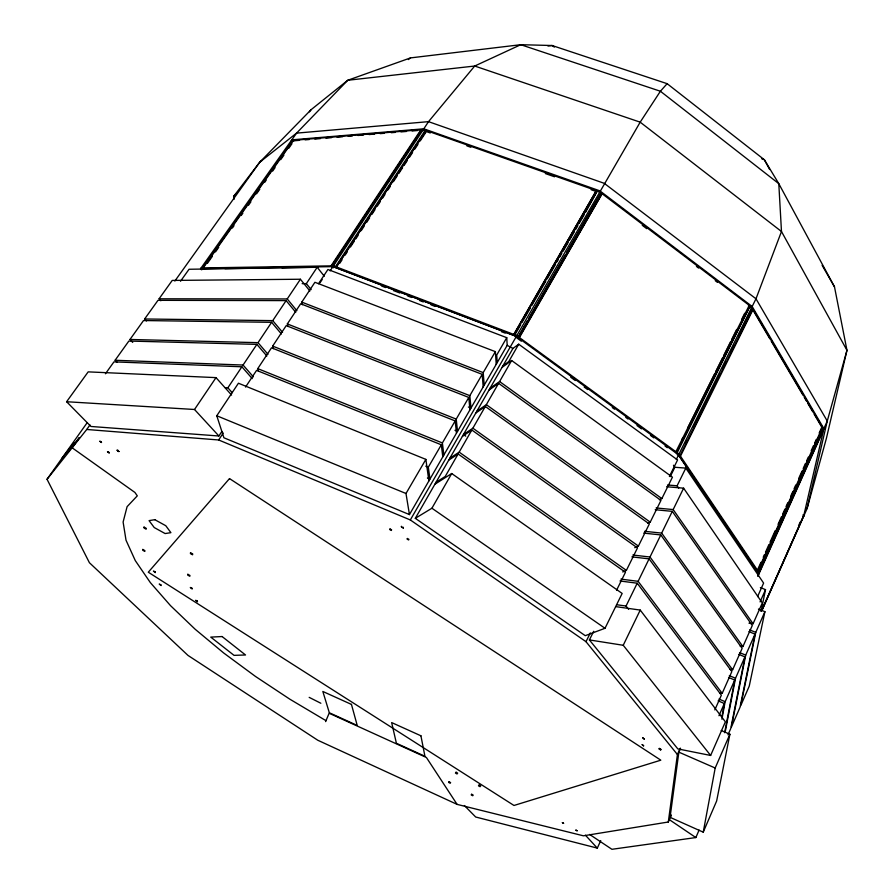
<?xml version="1.0" encoding="UTF-8"?>
<svg xmlns="http://www.w3.org/2000/svg" width="894" height="894" viewBox="0 0 894 894"><rect width="100%" height="100%" fill="white"/><g stroke="black" fill="none" stroke-linecap="round" stroke-linejoin="round"><path stroke-width="1.34" d="M599.461 191.618L599.438 192.623L599.896 190.858L423.801 128.814L291.802 139.855L292.606 140.906M87.131 422.761L47.036 479.273L89.411 562.717L187.997 655.425L317.783 740.243L457.091 804.376L583.413 835.812L668.299 822.011L677.417 754.536L680.256 748.2M721.201 730.51L729.895 734.242L716.642 801.002L703.232 832.158L670.064 817.328L678.859 752.156L680.524 748.446M721.871 716.988L724.352 703.511L718.15 700.862M721.916 719.234L725.157 701.689L734.723 680.032L728.554 677.44M703.232 832.158L715.189 768.013L729.895 734.242M724.632 732.711L734.723 680.032M725.123 732.354L735.516 678.244L744.937 656.911L738.802 654.352M758.224 576.228L758.749 573.501L678.602 454.89L515.86 336.021L516.576 335.485L518.52 336.904L601.282 192.992L600.533 193.618M758.928 573.669L758.257 571.367L756.939 571.221L760.939 562.337M744.937 656.911L730.733 728.588L728.007 734.846M754.994 634.125L745.708 655.146L731.448 726.934L740.053 707.21L754.994 634.125L748.904 631.611M764.906 611.686L755.765 632.393L740.768 705.578L749.25 686.111L764.906 611.686L758.447 609.038M761.073 611.272L765.521 589.638L760.381 587.559M803.572 516.497L823.866 428.584L752.167 306.497L599.896 190.858L599.148 191.484L751.776 307.268L752.67 308.788L680.021 455.504L678.669 455.415L677.853 454.208L679.027 454.029L680.021 455.504M761.856 610.703L807.058 508.619L827.263 421.029L846.964 350.303L834.482 286.806L778.797 183.661L764.37 159.758L667.136 83.678L552.112 45.516L520.755 44.7L410.514 57.898L347.777 80.259L311.101 109.694L259.729 162.216L233.591 196.445L234.295 199.116M807.058 508.619L826.402 438.339L846.964 350.303L781.479 231.501L640.182 122.165L474.703 66.033L347.777 80.259L296.562 133.128L259.729 162.216L174.866 281.029M325.595 721.626L329.126 713.233L426.416 757.509L457.091 804.376M589.604 834.437L611.932 849.3L695.856 837.555L699.086 830.068M593.683 631.287L589.403 639.936L677.82 748.893L710.629 755.452L725.38 721.816L640.227 610.077L615.966 606.657M718.966 715.725L724.352 703.511M714.831 709.903L721.369 695.186L637.21 583.212L619.989 580.988M719.614 692.917L722.184 693.353L731.828 671.595L649.089 558.873L631.913 556.861M729.873 669.349L732.633 669.796L742.143 648.374L660.789 534.925L643.658 533.115M740.176 646.183L742.925 646.597L752.29 625.487L672.288 511.368L655.213 509.736M748.96 623.163L753.072 623.744L762.303 602.947L683.619 488.169L666.589 486.738M798.51 525.873L800.208 522.051M670.064 817.328L671.159 814.87M761.275 611.351L803.885 515.134M761.755 610.49L803.784 515.559M668.299 822.011L671.115 815.663M757.576 596.611L763.61 583.089L685.799 468.098L674.858 467.271L673.461 465.238M760.079 601.897L765.521 589.638M763.219 557.264L764.359 554.738M765.499 552.201L768.929 544.591M770.069 542.055L775.21 530.645M778.059 524.297L781.49 516.698M782.63 514.162L784.91 509.088M786.049 506.552L787.77 502.741M790.62 496.405L792.911 491.331M794.051 488.794L795.761 484.995M798.61 478.659L802.041 471.049M803.181 468.512L805.46 463.438M806.611 460.902L808.321 457.102M811.171 450.755L813.462 445.693M814.602 443.156L816.311 439.345M819.172 433.009L821.452 427.935L822.737 428.002L823.519 429.343M757.855 570.774L680.479 456.186L679.127 456.085L756.536 570.618L757.855 570.774L822.379 427.388L753.083 309.48L751.753 309.469L738.824 335.563M822.134 428.818L822.48 428.07L823.866 428.584L822.581 428.517L814.132 414.157M758.257 571.367L822.737 428.002M757.62 576.027L827.263 421.029L755.989 298.786L604.243 183.315L428.517 121.651L296.562 133.128L200.569 268.703L201.463 269.742L203.43 268.982L202.536 267.932L201.105 267.954L201.988 269.005M758.838 574.138L823.273 430.45M516.218 336.278L516.576 335.485L514.374 334.647L597.348 190.869L585.481 212.414M464.388 805.528L475.686 817.015L597.304 848.104L600.734 840.662M710.629 755.452L623.23 645.278L640.227 610.077M628.605 609.339L626.057 606.031L637.21 583.212M722.184 693.353L638.126 581.323L649.089 558.873M732.633 669.796L649.994 557.018L660.789 534.925M742.925 646.597L661.672 533.103L672.288 511.368M753.072 623.744L673.171 509.569L683.619 488.169M669.394 476.48L677.574 459.963L518.71 344.201L512.933 348.448L415.308 518.319L585.268 635.679L605.014 628.281L622.157 593.437L451.716 473.529L434.897 484.224M678.691 488.079L677.104 485.788L685.799 468.098M670.209 476.658L674.858 467.271M680.479 456.186L753.083 309.48M616.536 590.319L625.454 572.283L458.108 453.984L448.766 460.097M622.716 571.959L626.381 570.394L637.478 547.933L471.82 430.025L462.399 436.361M634.718 547.709L638.394 546.078L649.323 523.973L485.308 406.468L475.82 413.017M647.759 523.281L650.217 522.141L660.968 500.394L498.584 383.302L489.018 390.052M659.381 499.78L661.862 498.595L672.433 477.195L511.636 360.505L502.003 367.456M675.484 452.487L749.239 305.335L748.401 305.86M677.171 452.677L750.044 305.949L676.345 453.102L677.171 452.677L679.027 454.029M677.239 454.789L677.663 453.928M750.446 307.257L752.167 306.497L751.318 307.011M677.417 754.536L585.995 641.68L590.331 632.918M676.311 459.482L755.989 298.786L781.479 231.501L778.797 183.661L660.398 91.244L520.755 44.7L474.703 66.033L428.517 121.651L330.132 270.893M685.273 443.67L686.514 441.178M693.275 427.511L711.747 390.242M712.976 387.75L719.748 374.083M722.821 367.87L725.906 361.657M730.823 351.722L733.907 345.509M681.664 440.06L682.904 437.568M687.844 427.634L714.418 374.195M715.647 371.714L722.453 358.047M723.682 355.566L730.476 341.888M731.717 339.407L736.656 329.461M741.607 319.527L744.691 313.313M415.308 518.319L431.914 508.228L451.716 473.529M518.71 344.201L508.753 361.578L502.998 365.735M458.108 453.984L445.234 476.457L435.97 482.358M449.816 458.253L459.17 452.129L471.82 430.025M465.718 436.171L463.438 434.551L472.87 428.204L485.308 406.468M476.837 411.24L486.336 404.68L498.584 383.302M490.024 388.298L499.59 381.537L511.636 360.505M47.036 479.273L86.74 429.478L218.661 439.971L410.312 519.95L640.182 122.165L660.398 91.244L667.136 83.678M516.14 337.284L516.576 335.485M527.538 320.51L517.805 337.429L518.52 336.904M528.924 318.096L565.075 255.248M566.461 252.834L599.84 194.825M519.414 337.552L602.109 193.629L518.688 338.088L519.414 337.552L676.322 452.051M513.413 335.216L596.376 190.523L513.413 335.216L336.68 267.954L336.502 266.982L426.248 130.558M428.885 480.938L425.868 459.382L238.43 383.224L216.773 415.766L223.913 437.781L409.452 514.586L507.189 345.33L506.753 337.686L327.93 269.485L318.532 283.711M516.631 336.435L514.43 335.596L520.699 324.734M522.085 322.309L530.455 307.827M531.841 305.402L545.776 281.252M547.173 278.839L555.532 264.345M556.917 261.931L558.314 259.517M559.711 257.103L561.801 253.471M563.198 251.058L568.07 242.609M569.467 240.195L574.339 231.736M575.736 229.322L577.826 225.701M579.211 223.288L584.095 214.828M427.399 478.022L429.969 479.072L428.315 467.193L441.312 444.799L256.589 370.373L245.537 387.068M443.86 455.001L442.385 442.943L455.169 420.929L271.519 347.811L257.751 368.619L258.433 371.122M454.957 430.293L457.538 431.321L456.219 419.107L468.791 397.45L286.214 325.628L272.659 346.101L273.318 348.626M468.378 407.016L470.982 408.044L469.831 395.662L482.19 374.362L300.675 303.781L287.332 323.93L287.957 326.489M484.213 385.135L483.207 372.608L495.377 351.655L314.911 282.292L301.781 302.116L302.362 304.698M506.753 337.686L496.718 355.019L497.22 362.595M409.452 514.586L405.988 493.488L425.868 459.382M333.462 264.658L336.535 260.009M338.837 256.511L341.899 251.862M344.201 248.364L347.274 243.716M349.576 240.229L352.649 235.569M354.952 232.082L357.254 228.596M360.316 223.936L362.618 220.449M365.691 215.789L367.993 212.303M371.066 207.654L374.899 201.832M376.43 199.507L380.274 193.685M382.576 190.198L384.878 186.712M387.94 182.052L390.242 178.565M393.315 173.905L395.617 170.419M398.69 165.77L400.993 162.272M404.054 157.623L407.899 151.801M409.43 149.477L410.961 147.152M414.805 141.33L416.336 139.006M420.169 133.195L421.711 130.859L420.918 129.731L293.433 140.347L203.206 267.921L204.089 268.971M218.661 439.971L223.254 432.998M424.114 130.669L424.583 129.943L423.801 128.814L423.912 129.842M335.731 267.597L335.541 266.613L425.32 130.233L425.432 131.262L335.731 267.597L333.473 265.831L331.808 265.853L421.677 129.664L423.32 129.529L599.874 191.875M339.754 263.294L342.044 259.796M345.118 255.136L347.42 251.639M350.482 246.979L354.315 241.145M355.846 238.821L358.148 235.323M361.21 230.663L364.271 226.003M366.574 222.505L369.635 217.834M371.938 214.348L374.999 209.677M377.302 206.179L380.375 201.519M382.666 198.021L384.968 194.523M388.03 189.863L390.332 186.365M393.394 181.705L397.227 175.883M398.769 173.548L402.591 167.714M404.133 165.39L407.195 160.73M409.497 157.232L412.559 152.572M414.861 149.075L417.923 144.403M420.225 140.917L426.349 131.586L430.282 132.971M231.58 395.059L216.013 377.626L88.171 371.87L66.614 401.73L90.953 426.472L218.885 435.993L221.868 431.467M320.007 282.795L322.164 279.531M203.206 267.921L331.048 265.864L420.918 129.731M302.161 283.655L306.34 283.621L317.202 267.284L324.321 276.257M225.076 387.661L227.858 387.795L241.894 366.786L252.231 378.609M256.88 344.369L128.848 341.05L115.102 360.26L243.056 365.043L256.88 344.369L266.848 356.024M271.62 322.309L143.521 320.544L129.988 339.463L258.02 342.659L271.62 322.309L281.42 333.998M286.125 300.607L157.981 300.339L144.638 318.979L272.737 320.633L286.125 300.607L295.769 312.33M300.406 279.241L172.229 280.425L159.087 298.797L287.231 298.942L300.406 279.241L309.883 290.997M66.614 401.73L194.512 409.486L216.013 377.626M86.74 429.478L89.948 424.952M202.536 267.932L292.763 140.403L293.567 141.464M207.453 263.283L212.28 256.455M215.499 251.896L218.717 247.347M232.395 227.992L234.005 225.713M241.257 215.465L242.866 213.185M248.498 205.218L250.912 201.798M256.544 193.83L259.763 189.282M264.59 182.443L266.2 180.175M272.636 171.067L275.05 167.647M280.694 159.68L283.912 155.12M288.74 148.292L291.958 143.733M180.51 281.241L189.047 269.262L317.202 267.284M105.425 373.781L113.951 361.869L241.894 366.786M309.413 111.839L311.101 109.694M61.988 458.197L74.291 442.698L66.011 454.375L79.331 437.647L72.135 447.793L134.916 492.449L137.296 495.846L127.093 506.674L123.115 522.04L126.02 540.222L135.285 560.594L150.326 582.586L170.519 605.651L195.205 629.287L223.746 653.033L255.528 676.479L289.913 699.231L325.997 720.676M233.591 196.445L237.391 192.478M408.368 59.574L410.514 57.898M259.729 162.216L261.942 160.551M547.955 46.007L552.112 45.516L554.347 47.103M291.321 140.526L292.763 140.403M293.992 140.794L299.546 140.324M305.111 139.866L309.268 139.52M314.833 139.062L320.387 138.604M325.941 138.134L331.506 137.676M337.06 137.218L342.614 136.748M348.168 136.29L352.337 135.944M357.902 135.486L363.456 135.016M369.01 134.558L374.575 134.1M380.129 133.642L384.297 133.295M391.237 132.714L395.405 132.368M400.97 131.91L406.524 131.44M412.078 130.982L417.643 130.524M200.569 268.703L332.948 266.624L516.095 336.323M224.93 268.647L261.059 268.088M281.901 267.764L318.029 267.205M751.34 308.776L752.67 308.788M667.516 484.984L677.104 485.788M656.095 507.96L673.171 509.569M320.845 703.254L309.179 697.365M644.552 531.304L661.672 533.103M632.829 555.018L649.994 557.018M620.905 579.122L638.126 581.323M616.759 604.735L626.057 606.031M589.403 639.936L623.23 645.278M759.129 572.663L756.939 571.221M466.892 145.878L470.814 147.264M545.351 173.559L554.515 176.777M591.124 189.696L595.046 191.081M761.766 158.797L764.37 159.758L769.645 169.514M821.776 430.439L823.15 430.953M335.541 266.613L333.473 265.831L334.345 266.948L333.518 267.753L332.948 266.624M336.502 266.982L513.368 334.267M381.671 286.08L385.582 287.566M393.382 290.539L399.897 293.02M407.709 295.992L411.609 297.478M419.42 300.451L423.32 301.937M431.132 304.91L435.043 306.396M501.422 331.674L505.322 333.16M507.189 345.33L512.933 348.448M301.781 302.116L483.207 372.608M287.332 323.93L469.831 395.662M272.659 346.101L456.219 419.107M257.751 368.619L442.385 442.943M425.734 466.143L428.315 467.193M216.773 415.766L405.988 493.488M749.664 629.879L755.765 632.393M739.584 652.586L745.708 655.146M729.348 675.652L735.516 678.244M718.955 699.052L725.157 701.689M678.859 752.156L715.189 768.013M669.438 819.709L695.856 837.555M431.914 508.228L605.014 628.281M410.312 519.95L585.995 641.68M459.17 452.129L626.381 570.394M472.87 428.204L638.394 546.078M486.336 404.68L650.217 522.141M499.59 381.537L661.862 498.595M516.855 337.943L521.347 341.217M570.752 377.257L575.244 380.531M584.229 387.08L587.593 389.538M612.301 407.563L614.547 409.195M625.778 417.386L628.013 419.029M636.997 425.578L641.49 428.852M650.474 435.412L653.838 437.87M665.069 446.05L667.315 447.693M802.857 515.022L803.885 515.782M642.272 225.299L646.686 228.652M696.437 266.412L698.65 268.099M715.234 280.682L717.446 282.359M115.102 360.26L116.958 362.226M585.425 835.197L597.304 848.104M129.988 339.463L132.714 342.424M194.512 409.486L218.885 435.993M144.638 318.979L146.426 320.957M227.858 387.795L232.228 392.712M159.087 298.797L160.842 300.786M243.056 365.043L253.382 376.866M258.02 342.659L267.976 354.315M272.737 320.633L282.538 332.322M287.231 298.942L296.864 310.676M306.34 283.621L311.146 289.6M331.808 265.853L332.691 266.971M331.048 265.864L331.931 266.982M750.837 306.486L769.823 338.792M771.231 341.184L802.879 395.014M804.287 397.405L806.399 401.004M807.807 403.395L812.735 411.765M822.134 265.35L834.482 286.806M441.312 444.799L442.798 456.834M455.169 420.929L456.488 433.132M423.32 129.529L423.443 130.558M468.791 397.45L469.953 409.821M482.19 374.362L483.196 386.878M495.377 351.655L496.226 364.316M514.374 334.647L514.43 335.596M142.794 549.441L142.749 550.279L144.828 551.43L144.884 550.592L142.794 549.441M144.046 527.114L144.001 528.008L146.158 529.203L146.203 528.309L144.046 527.114M642.194 744.59L643.624 745.842L642.194 744.59M642.786 737.818L644.228 739.081L642.786 737.818M659.236 749.038L660.711 749.887L659.236 749.038M659.303 748.434L660.778 749.295L659.303 748.434M187.841 574.306L187.74 575.121L189.83 576.272L189.93 575.468L187.841 574.306M190.534 552.76L190.433 553.621L192.59 554.805L192.702 553.945L190.534 552.76M390.041 528.969L389.784 529.606L391.326 530.455L391.583 529.818L390.041 528.969M401.406 526.41L401.663 527.337L401.406 526.41M402.959 527.27L403.216 528.186L402.959 527.27M407.373 538.49L407.105 539.116L408.647 539.965L408.916 539.339L407.373 538.49M449.067 781.769L448.609 782.384L450.151 783.245L450.61 782.619L449.067 781.769M456.085 772.237L455.459 773.098L457.024 773.969L457.661 773.109L456.085 772.237M471.663 794.263L471.172 794.867L472.714 795.727L473.205 795.124L471.663 794.263M479.15 784.988L478.469 785.826L480.044 786.698L480.726 785.86L479.15 784.988M229.512 478.592L148.303 572.216L513.983 805.472L660.822 760.179L229.512 478.592M562.382 822.648L563.578 823.307L562.382 822.648M572.562 822.972L572.562 822.972M573.769 823.642L573.769 823.642M575.915 830.124L577.111 830.794L575.915 830.124M154.807 519.682L149.063 520.632L154.249 527.561L165.111 533.55L170.91 532.679L165.792 525.728L154.807 519.682M222.092 636.539L210.749 637.109L234.038 655.358L245.526 654.978L222.092 636.539M100.843 441.569L99.625 441.234L101.536 442.519L100.843 441.569M118.31 450.576L117.092 450.241L118.31 450.576M119.003 451.526L117.784 451.179L119.003 451.526M108.677 452.163L107.47 451.816L109.359 453.09L108.677 452.163M154.997 571.78L153.444 571.087L155.366 572.607L154.997 571.78M191.875 588.163L190.299 587.47L192.21 588.978L191.875 588.163M160.752 584.765L159.221 584.073L161.11 585.57L160.752 584.765M197.161 601.003L195.607 600.31L197.485 601.796L197.161 601.003M351.454 704.405L322.846 691.475L329.327 712.753L357.22 725.447L351.454 704.405M420.918 735.796L391.65 722.576L396.4 743.272L424.929 756.257L420.918 735.796"/></g></svg>
